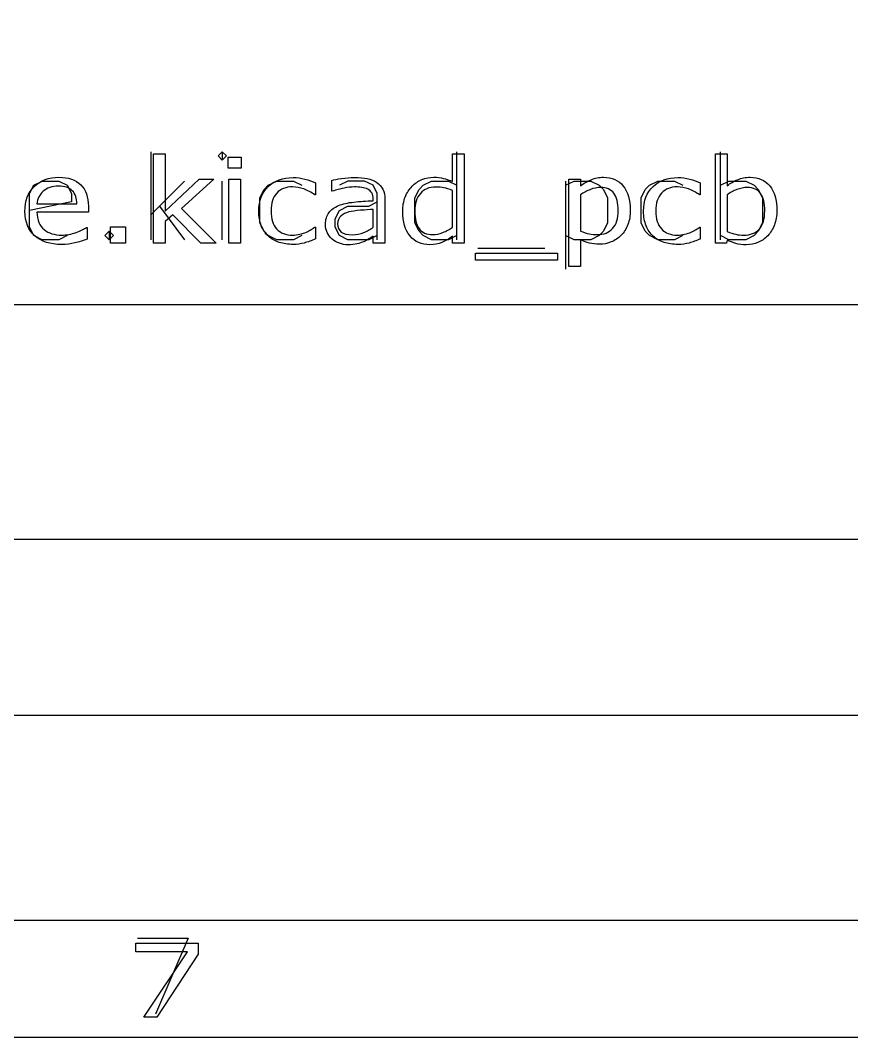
# Model space of a CAD drawing. Header units: millimetres. Extents: x 10 to 410, y 10 to 287.
# Drawn here: x 333.19 to 347.37, y 10 to 27.35 of the extents above; entities that cross this region are included whole.
import ezdxf

# ---------------------------------------------------------------- set-up
doc = ezdxf.new("R2010")
doc.units = ezdxf.units.MM
doc.layers.get('0').update_dxf_attribs({"linetype": 'CONTINUOUS'})

msp = doc.modelspace()

# ---------------------------------------------------------------- linework, layer by layer
at = {"color": 7}
for points in [[(10, 287.0022), (409.989, 287.0022), (409.989, 10), (10, 10)], [(12, 285.0022), (407.989, 285.0022), (407.989, 12), (12, 12)], [(299.989, 44), (407.989, 44), (407.989, 12), (299.989, 12)], [(336.53017, 23.54965), (336.26555, 23.54965), (335.78752, 24.02719), (335.65735, 23.91391), (335.65735, 23.54965), (335.45675, 23.54965), (335.45675, 25.06918), (335.65735, 25.06918), (335.65735, 24.09457), (336.23674, 24.64047), (336.48962, 24.64047), (335.93584, 24.13656)], [(336.95697, 24.82309), (336.73076, 24.82309), (336.73076, 25.01352), (336.95697, 25.01352)], [(336.94417, 23.54965), (336.74357, 23.54965), (336.74357, 24.64047), (336.94417, 24.64047)], [(343.38468, 24.10334)], [(343.59167, 24.10824)], [(345.88473, 24.09815)], [(346.09166, 24.10324)], [(334.98086, 23.54965), (334.72585, 23.54965), (334.72585, 23.82797), (334.98086, 23.82797)], [(339.2062, 23.81814)], [(340.55808, 23.81828)], [(342.34966, 23.25668), (340.95187, 23.25668), (340.95187, 23.37387), (342.34966, 23.37387)], [(336.21904, 11.42147), (335.51858, 10.35001), (335.29619, 10.35001), (336.04133, 11.4621), (335.16004, 11.4621), (335.16004, 11.61021), (336.21904, 11.61021)]]:
    msp.add_lwpolyline(points, close=True, dxfattribs=at)
for points in [[(335.4176, 23.6061), (335.4176, 25.1061)], [(336.6319, 25.1061), (336.5604, 25.0346), (336.6319, 24.9632), (336.7033, 25.0346), (336.6319, 25.1061), (336.6319, 24.9632)], [(340.55815, 24.59646), (340.55815, 25.06911), (340.75875, 25.06911), (340.75874, 23.54965)], [(340.6319, 23.6061), (340.6319, 25.1061)], [(345.24338, 23.60034), (345.23058, 23.54954), (345.04279, 23.54954), (345.04279, 25.06907), (345.24339, 25.06907), (345.24339, 24.5261)], [(345.1319, 23.6061), (345.1319, 25.1061)], [(342.7434, 23.60433), (342.7434, 23.1473), (342.5428, 23.1473), (342.5428, 24.64046), (342.7434, 24.64046), (342.7434, 24.5262)], [(333.989, 23.6775), (333.8461, 23.6061), (333.5604, 23.6061), (333.4176, 23.6775), (333.3461, 23.8204), (333.3461, 24.3918), (333.4176, 24.5346), (333.5604, 24.6061), (333.8461, 24.6061), (333.989, 24.5346), (334.0604, 24.3918), (334.0604, 24.2489), (333.3461, 24.1061)], [(335.989, 24.6061), (335.4176, 24.0346)], [(336.6319, 23.6061), (336.6319, 24.6061)], [(337.989, 23.6775), (337.8461, 23.6061), (337.5604, 23.6061), (337.4176, 23.6775), (337.3461, 23.7489), (337.2747, 23.8918), (337.2747, 24.3204), (337.3461, 24.4632), (337.4176, 24.5346), (337.5604, 24.6061), (337.8461, 24.6061), (337.989, 24.5346)], [(338.22243, 24.57499), (338.22243, 24.37089), (338.21173, 24.37089)], [(338.50944, 24.43104), (338.49874, 24.43104), (338.49874, 24.61756)], [(339.2747, 23.6061), (339.2747, 24.3918), (339.2033, 24.5346), (339.0604, 24.6061), (338.7747, 24.6061), (338.6319, 24.5346)], [(340.6319, 23.6775), (340.489, 23.6061), (340.2033, 23.6061), (340.0604, 23.6775), (339.989, 23.7489), (339.9176, 23.8918), (339.9176, 24.3204), (339.989, 24.4632), (340.0604, 24.5346), (340.2033, 24.6061), (340.489, 24.6061), (340.6319, 24.5346)], [(342.489, 24.6061), (342.489, 23.1061)], [(342.489, 24.5346), (342.6319, 24.6061), (342.9176, 24.6061), (343.0604, 24.5346), (343.1319, 24.4632), (343.2033, 24.3204), (343.2033, 23.8918), (343.1319, 23.7489), (343.0604, 23.6775), (342.9176, 23.6061), (342.6319, 23.6061), (342.489, 23.6775)], [(344.489, 23.6775), (344.3461, 23.6061), (344.0604, 23.6061), (343.9176, 23.6775), (343.8461, 23.7489), (343.7747, 23.8918), (343.7747, 24.3204), (343.8461, 24.4632), (343.9176, 24.5346), (344.0604, 24.6061), (344.3461, 24.6061), (344.489, 24.5346)], [(344.78563, 24.57483), (344.78563, 24.37073), (344.77493, 24.37073)], [(345.1319, 24.5346), (345.2747, 24.6061), (345.5604, 24.6061), (345.7033, 24.5346), (345.7747, 24.4632), (345.8461, 24.3204), (345.8461, 23.8918), (345.7747, 23.7489), (345.7033, 23.6775), (345.5604, 23.6061), (345.2747, 23.6061), (345.1319, 23.6775)], [(339.20617, 24.27062), (339.20617, 24.29892)], [(339.40569, 24.29039), (339.40577, 23.54965)], [(340.55814, 23.81821), (340.55814, 24.44418)], [(342.74341, 24.37186), (342.74341, 23.75369)], [(345.24342, 24.3716), (345.24342, 23.7466)], [(333.47107, 24.21666), (334.15393, 24.21664)], [(334.34925, 24.17565), (334.34919, 24.07602)], [(335.5604, 24.1775), (335.989, 23.6061)], [(339.2747, 23.6775), (339.1319, 23.6061), (338.7747, 23.6061), (338.6319, 23.6775), (338.5604, 23.8204), (338.5604, 23.9632), (338.6319, 24.1061), (338.7747, 24.1775), (339.1319, 24.1775), (339.2747, 24.2489)], [(339.20624, 23.81821), (339.20624, 24.12192)], [(334.34919, 24.07602), (333.47104, 24.07602)], [(334.31508, 23.81627), (334.32578, 23.81627), (334.32578, 23.61608)], [(338.21169, 23.82002), (338.22239, 23.82002), (338.22245, 23.61805)], [(344.77489, 23.81986), (344.78559, 23.81986), (344.78565, 23.61789)], [(334.7033, 23.7489), (334.7747, 23.6775), (334.7033, 23.6061), (334.6319, 23.6775), (334.7033, 23.7489), (334.7033, 23.6061)], [(339.40577, 23.54965), (339.20624, 23.54965), (339.20624, 23.6662)], [(340.75874, 23.54965), (340.55814, 23.54965), (340.55814, 23.66391)], [(340.989, 23.4632), (342.1319, 23.4632)], [(299.989, 22.5), (407.989, 22.5)], [(299.989, 18.5), (407.989, 18.5)], [(299.989, 15.5), (407.989, 15.5)], [(335.1857, 11.6986), (336.0524, 11.6986), (335.4952, 10.3986)]]:
    msp.add_lwpolyline(points, dxfattribs=at)
for points in [[(333.42629, 24.51354), (333.53299, 24.618353), (333.673123, 24.67076), (333.84669, 24.67076)], [(333.84669, 24.67076), (334.00745, 24.67076), (334.131223, 24.627793), (334.21801, 24.54186)], [(337.41577, 24.51355), (337.523183, 24.61511), (337.66474, 24.66589), (337.84044, 24.66589)], [(337.84044, 24.66589), (337.908727, 24.66589), (337.975593, 24.65709), (338.04104, 24.63949)], [(338.04104, 24.63949), (338.107173, 24.62189), (338.167637, 24.60039), (338.22243, 24.57499)], [(338.49874, 24.61756), (338.537873, 24.62736), (338.594423, 24.638093), (338.66839, 24.64976)], [(338.66839, 24.64976), (338.74237, 24.661493), (338.815283, 24.66736), (338.88713, 24.66736)], [(338.88713, 24.66736), (338.97107, 24.66736), (339.043983, 24.66086), (339.10587, 24.64786)], [(339.10587, 24.64786), (339.16847, 24.63546), (339.22253, 24.61396), (339.26805, 24.58336)], [(340.03851, 24.63166), (340.103243, 24.657727), (340.17011, 24.67076), (340.23911, 24.67076)], [(340.23911, 24.67076), (340.30171, 24.67076), (340.357197, 24.66456), (340.40557, 24.65216)], [(340.40557, 24.65216), (340.45397, 24.640427), (340.50483, 24.62186), (340.55815, 24.59646)], [(342.92265, 24.62874), (342.989517, 24.65674), (343.060653, 24.67074), (343.13606, 24.67074)], [(343.13606, 24.67074), (343.279747, 24.67074), (343.391427, 24.620937), (343.4711, 24.52133)], [(343.97897, 24.51339), (344.086383, 24.61495), (344.22794, 24.66573), (344.40364, 24.66573)], [(344.40364, 24.66573), (344.471927, 24.66573), (344.538793, 24.65693), (344.60424, 24.63933)], [(344.60424, 24.63933), (344.670373, 24.62173), (344.730837, 24.60023), (344.78563, 24.57483)], [(345.42265, 24.62962), (345.485983, 24.656953), (345.557117, 24.67062), (345.63605, 24.67062)], [(345.63605, 24.67062), (345.776897, 24.67062), (345.887867, 24.621143), (345.96896, 24.52219)], [(333.2673, 24.08873), (333.2673, 24.267117), (333.320297, 24.40872), (333.42629, 24.51354)], [(333.83599, 24.51938), (333.728577, 24.51938), (333.64286, 24.490413), (333.57884, 24.43248)], [(334.07393, 24.44028), (334.021997, 24.493013), (333.942683, 24.51938), (333.83599, 24.51938)], [(334.21801, 24.54186), (334.305503, 24.45592), (334.34925, 24.33385), (334.34925, 24.17565)], [(337.25572, 24.09363), (337.25572, 24.27201), (337.30907, 24.411983), (337.41577, 24.51355)], [(337.83187, 24.50658), (337.718057, 24.50658), (337.628073, 24.471423), (337.56192, 24.40111)], [(338.0218, 24.47148), (337.957067, 24.49488), (337.893757, 24.50658), (337.83187, 24.50658)], [(338.21173, 24.37089), (338.15053, 24.41449), (338.08722, 24.44802), (338.0218, 24.47148)], [(338.71004, 24.48574), (338.645307, 24.47334), (338.57844, 24.455107), (338.50944, 24.43104)], [(338.88609, 24.50524), (338.833423, 24.50524), (338.77474, 24.49874), (338.71004, 24.48574)], [(339.01093, 24.49724), (338.971063, 24.502573), (338.92945, 24.50524), (338.88609, 24.50524)], [(339.11337, 24.46694), (339.084903, 24.48194), (339.050757, 24.49204), (339.01093, 24.49724)], [(339.18167, 24.40244), (339.166003, 24.429773), (339.143237, 24.451273), (339.11337, 24.46694)], [(339.26805, 24.58336), (339.31285, 24.553427), (339.346997, 24.51469), (339.37049, 24.46715)], [(339.37049, 24.46715), (339.393957, 24.419617), (339.40569, 24.360697), (339.40569, 24.29039)], [(339.75256, 24.33381), (339.781693, 24.406077), (339.820817, 24.4676), (339.86993, 24.51838)], [(339.86993, 24.51838), (339.91833, 24.567847), (339.974523, 24.605607), (340.03851, 24.63166)], [(340.27325, 24.50278), (340.160857, 24.50278), (340.07336, 24.46697), (340.01076, 24.39535)], [(340.41303, 24.49008), (340.370363, 24.498547), (340.32377, 24.50278), (340.27325, 24.50278)], [(340.55814, 24.44418), (340.504073, 24.466313), (340.455703, 24.481613), (340.41303, 24.49008)], [(342.7434, 24.5262), (342.796733, 24.5672), (342.856483, 24.60138), (342.92265, 24.62874)], [(342.91093, 24.46166), (342.852597, 24.43886), (342.796757, 24.408927), (342.74341, 24.37186)], [(343.08485, 24.49586), (343.02725, 24.49586), (342.969277, 24.48446), (342.91093, 24.46166)], [(343.31106, 24.39816), (343.261993, 24.463293), (343.18659, 24.49586), (343.08485, 24.49586)], [(343.4711, 24.52133), (343.55148, 24.42237), (343.59167, 24.284673), (343.59167, 24.10824)], [(343.81891, 24.09347), (343.81891, 24.27185), (343.872263, 24.411823), (343.97897, 24.51339)], [(344.39507, 24.50642), (344.281257, 24.50642), (344.191273, 24.471263), (344.12512, 24.40095)], [(344.585, 24.47132), (344.520267, 24.49472), (344.456957, 24.50642), (344.39507, 24.50642)], [(344.77493, 24.37073), (344.71373, 24.41433), (344.65042, 24.44786), (344.585, 24.47132)], [(345.24339, 24.5261), (345.29959, 24.568433), (345.359343, 24.60294), (345.42265, 24.62962)], [(345.40987, 24.4605), (345.350137, 24.4377), (345.294653, 24.408067), (345.24342, 24.3716)], [(345.587, 24.4957), (345.528667, 24.4957), (345.469623, 24.483967), (345.40987, 24.4605)], [(345.81427, 24.39414), (345.767337, 24.461847), (345.69158, 24.4957), (345.587, 24.4957)], [(345.96896, 24.52219), (346.05076, 24.42323), (346.09166, 24.28358), (346.09166, 24.10324)], [(333.57884, 24.43248), (333.515507, 24.374547), (333.479583, 24.302607), (333.47107, 24.21666)], [(334.15393, 24.21664), (334.153263, 24.312993), (334.126597, 24.38754), (334.07393, 24.44028)], [(337.56192, 24.40111), (337.496453, 24.33145), (337.46372, 24.228913), (337.46372, 24.0935)], [(339.20617, 24.29892), (339.20617, 24.340587), (339.198003, 24.375093), (339.18167, 24.40244)], [(339.70986, 24.08674), (339.70986, 24.179187), (339.724093, 24.261543), (339.75256, 24.33381)], [(340.01076, 24.39535), (339.94816, 24.323737), (339.91686, 24.222177), (339.91686, 24.09067)], [(343.38466, 24.10324), (343.38466, 24.234753), (343.360127, 24.33306), (343.31106, 24.39816)], [(344.12512, 24.40095), (344.059653, 24.33129), (344.02692, 24.228753), (344.02692, 24.09334)], [(345.88467, 24.09824), (345.88467, 24.228447), (345.861203, 24.32708), (345.81427, 24.39414)], [(338.45072, 24.06652), (338.489853, 24.117987), (338.54534, 24.158353), (338.61718, 24.18762)], [(338.61718, 24.18762), (338.689733, 24.216887), (338.77687, 24.236753), (338.87859, 24.24722)], [(338.87859, 24.24722), (338.980317, 24.25762), (339.08951, 24.26542), (339.20617, 24.27062)], [(339.20624, 24.12192), (339.14504, 24.118587), (339.072837, 24.113687), (338.98963, 24.10722)], [(333.43375, 23.67076), (333.322783, 23.769073), (333.2673, 23.908397), (333.2673, 24.08873)], [(333.47104, 24.07602), (333.47104, 24.00896), (333.482073, 23.950367), (333.50414, 23.90024)], [(337.29842, 23.84265), (337.269953, 23.914263), (337.25572, 23.997923), (337.25572, 24.09363)], [(337.46372, 24.0935), (337.46372, 23.961987), (337.49572, 23.860747), (337.55972, 23.78978)], [(338.39312, 23.86633), (338.39312, 23.94901), (338.41232, 24.01574), (338.45072, 24.06652)], [(338.65352, 24.00862), (338.61792, 23.977353), (338.60012, 23.93406), (338.60012, 23.87874)], [(338.7933, 24.07892), (338.7357, 24.06392), (338.689107, 24.040487), (338.65352, 24.00862)], [(338.98963, 24.10722), (338.907117, 24.100553), (338.841673, 24.09112), (338.7933, 24.07892)], [(339.83471, 23.66975), (339.751477, 23.77001), (339.70986, 23.909007), (339.70986, 24.08674)], [(339.91686, 24.09067), (339.91686, 23.96111), (339.941027, 23.862477), (339.98936, 23.79477)], [(343.29078, 23.7967), (343.35338, 23.865713), (343.38468, 23.967927), (343.38468, 24.10334)], [(343.59166, 24.10824), (343.59166, 24.0197), (343.577793, 23.938647), (343.55006, 23.86508)], [(343.86161, 23.84249), (343.833143, 23.914103), (343.81891, 23.997763), (343.81891, 24.09347)], [(344.02692, 24.09334), (344.02692, 23.961827), (344.05892, 23.860587), (344.12292, 23.78962)], [(345.78973, 23.7837), (345.853063, 23.850753), (345.88473, 23.95557), (345.88473, 24.09815)], [(346.09167, 24.10324), (346.09167, 24.012093), (346.077437, 23.930063), (346.04897, 23.85715)], [(333.50414, 23.90024), (333.526207, 23.850773), (333.55644, 23.810083), (333.59484, 23.77817)], [(333.59484, 23.77817), (333.63184, 23.746903), (333.67559, 23.72347), (333.72609, 23.70787)], [(334.13902, 23.72837), (334.221533, 23.758303), (334.28022, 23.787603), (334.31508, 23.81627)], [(337.41899, 23.66491), (337.367057, 23.711777), (337.326867, 23.771023), (337.29842, 23.84265)], [(337.55972, 23.78978), (337.624453, 23.719473), (337.71515, 23.68432), (337.83181, 23.68432)], [(338.06869, 23.73702), (338.097823, 23.750687), (338.125223, 23.76502), (338.15089, 23.78002)], [(338.15089, 23.78002), (338.17649, 23.79562), (338.196757, 23.808953), (338.21169, 23.82002)], [(338.50516, 23.6173), (338.430467, 23.682433), (338.39312, 23.765443), (338.39312, 23.86633)], [(338.60012, 23.87874), (338.60012, 23.816273), (338.620753, 23.769073), (338.66202, 23.73714)], [(339.04401, 23.72734), (339.102343, 23.75274), (339.156407, 23.783007), (339.2062, 23.81814)], [(339.98936, 23.79477), (340.03776, 23.72771), (340.115297, 23.69418), (340.22197, 23.69418)], [(340.39483, 23.72838), (340.453163, 23.751847), (340.50758, 23.781813), (340.55808, 23.81828)], [(343.02937, 23.69319), (343.14105, 23.69319), (343.228187, 23.727693), (343.29078, 23.7967)], [(343.55006, 23.86508), (343.522327, 23.792167), (343.483203, 23.730317), (343.43269, 23.67953)], [(343.98219, 23.66475), (343.930257, 23.711617), (343.890063, 23.770863), (343.86161, 23.84249)], [(344.12292, 23.78962), (344.187653, 23.719313), (344.27835, 23.68416), (344.39501, 23.68416)], [(344.63189, 23.73686), (344.661023, 23.750527), (344.688423, 23.76486), (344.71409, 23.77986)], [(344.71409, 23.77986), (344.73969, 23.79546), (344.759957, 23.808793), (344.77489, 23.81986)], [(345.52938, 23.6841), (345.640347, 23.6841), (345.72713, 23.7173), (345.78973, 23.7837)], [(346.04897, 23.85715), (346.021237, 23.78423), (345.983537, 23.72303), (345.93587, 23.67355)], [(333.89684, 23.52428), (333.699087, 23.52428), (333.544723, 23.573107), (333.43375, 23.67076)], [(333.72609, 23.70787), (333.77729, 23.69227), (333.833483, 23.68447), (333.89467, 23.68447)], [(333.89467, 23.68447), (333.975763, 23.68447), (334.057213, 23.699103), (334.13902, 23.72837)], [(334.32578, 23.61608), (334.2582, 23.590013), (334.1892, 23.568213), (334.11878, 23.55068)], [(337.60358, 23.55945), (337.531733, 23.58285), (337.470203, 23.618003), (337.41899, 23.66491)], [(337.83181, 23.68432), (337.872343, 23.68432), (337.913603, 23.689187), (337.95559, 23.69892)], [(337.95559, 23.69892), (337.99759, 23.70872), (338.03529, 23.72142), (338.06869, 23.73702)], [(338.22245, 23.61805), (338.155583, 23.588783), (338.091917, 23.565983), (338.03145, 23.54965)], [(338.77831, 23.5197), (338.670903, 23.5197), (338.579853, 23.552233), (338.50516, 23.6173)], [(338.66202, 23.73714), (338.703287, 23.705873), (338.76624, 23.69024), (338.85088, 23.69024)], [(338.85088, 23.69024), (338.921307, 23.69024), (338.985683, 23.702607), (339.04401, 23.72734)], [(339.13364, 23.6193), (339.103773, 23.599767), (339.074607, 23.584133), (339.04614, 23.5724)], [(339.20624, 23.6662), (339.18844, 23.655133), (339.16424, 23.6395), (339.13364, 23.6193)], [(340.17402, 23.51936), (340.031747, 23.51936), (339.918643, 23.56949), (339.83471, 23.66975)], [(340.22197, 23.69418), (340.278903, 23.69418), (340.336523, 23.70558), (340.39483, 23.72838)], [(340.55814, 23.66391), (340.50054, 23.61831), (340.440433, 23.582827), (340.37782, 23.55746)], [(342.89598, 23.54673), (342.84618, 23.55913), (342.79532, 23.57833), (342.7434, 23.60433)], [(342.74341, 23.75369), (342.800343, 23.73029), (342.84907, 23.714357), (342.88959, 23.70589)], [(342.88959, 23.70589), (342.930857, 23.697423), (342.97745, 23.69319), (343.02937, 23.69319)], [(343.43269, 23.67953), (343.385757, 23.63133), (343.33027, 23.593897), (343.26623, 23.56723)], [(344.16678, 23.55929), (344.094933, 23.58269), (344.033403, 23.617843), (343.98219, 23.66475)], [(344.39501, 23.68416), (344.435543, 23.68416), (344.4768, 23.689027), (344.51878, 23.69876)], [(344.51878, 23.69876), (344.56078, 23.70856), (344.598483, 23.72126), (344.63189, 23.73686)], [(344.78565, 23.61789), (344.718783, 23.588623), (344.655117, 23.565823), (344.59465, 23.54949)], [(345.39276, 23.54174), (345.342227, 23.556073), (345.292433, 23.575607), (345.24338, 23.60034)], [(345.24342, 23.7466), (345.300353, 23.723133), (345.34908, 23.706867), (345.3896, 23.6978)], [(345.3896, 23.6978), (345.430867, 23.688667), (345.47746, 23.6841), (345.52938, 23.6841)], [(345.93587, 23.67355), (345.885337, 23.62215), (345.829853, 23.583413), (345.76942, 23.55734)], [(334.11878, 23.55068), (334.048353, 23.53308), (333.974373, 23.52428), (333.89684, 23.52428)], [(337.84046, 23.52525), (337.754387, 23.52525), (337.675427, 23.53665), (337.60358, 23.55945)], [(338.03145, 23.54965), (337.971717, 23.533383), (337.908053, 23.52525), (337.84046, 23.52525)], [(338.9309, 23.5353), (338.8875, 23.5249), (338.836637, 23.5197), (338.77831, 23.5197)], [(339.04614, 23.5724), (339.012673, 23.5574), (338.97426, 23.545033), (338.9309, 23.5353)], [(340.37782, 23.55746), (340.31522, 23.53206), (340.247287, 23.51936), (340.17402, 23.51936)], [(343.06457, 23.52813), (343.002703, 23.52813), (342.946507, 23.53433), (342.89598, 23.54673)], [(343.26623, 23.56723), (343.202897, 23.541163), (343.135677, 23.52813), (343.06457, 23.52813)], [(344.40366, 23.52509), (344.317587, 23.52509), (344.238627, 23.53649), (344.16678, 23.55929)], [(344.59465, 23.54949), (344.534917, 23.533223), (344.471253, 23.52509), (344.40366, 23.52509)], [(345.56988, 23.51924), (345.502307, 23.51924), (345.443267, 23.52674), (345.39276, 23.54174)], [(345.76942, 23.55734), (345.708953, 23.53194), (345.64244, 23.51924), (345.56988, 23.51924)]]:
    msp.add_open_spline(points, degree=3, dxfattribs=at)

doc.saveas('drawing.dxf')
